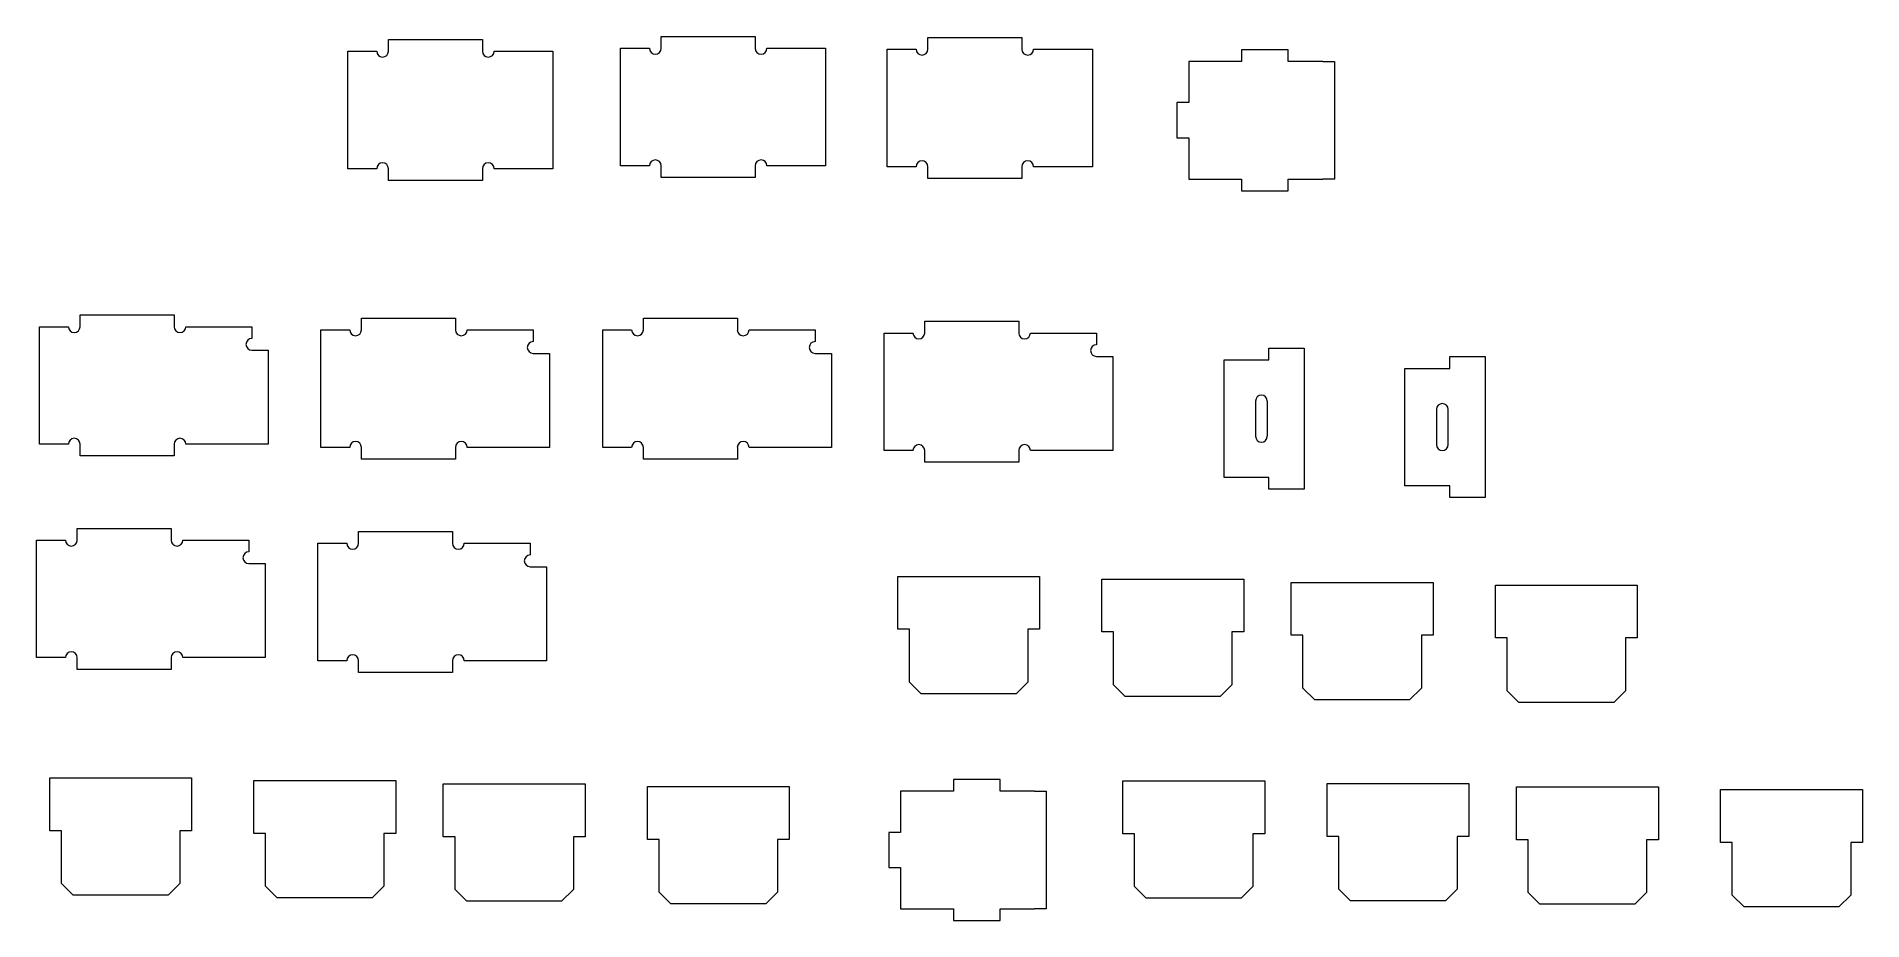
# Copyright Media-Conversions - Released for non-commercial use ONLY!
# Model space of a CAD drawing. Header units: inches. Extents: x 14.4 to 33.8, y 10.1 to 19.5.
import ezdxf

# ---------------------------------------------------------------- set-up
doc = ezdxf.new("R2010")
doc.units = ezdxf.units.IN
doc.header["$MEASUREMENT"] = 0
doc.layers.add('VISIBLE', color=7, linetype='Continuous', lineweight=0)

msp = doc.modelspace()

# ---------------------------------------------------------------- linework, layer by layer
at = {"layer": 'VISIBLE'}
for p, q in [((18.133, 19.511), (19.133, 19.511)), ((18.133, 19.386), (18.133, 19.511)), ((19.133, 19.511), (19.133, 19.386)), ((21.035, 19.542), (22.035, 19.542)), ((21.035, 19.417), (21.035, 19.542)), ((22.035, 19.542), (22.035, 19.417)), ((23.874, 19.532), (24.874, 19.532)), ((23.874, 19.407), (23.874, 19.532)), ((24.874, 19.532), (24.874, 19.407)), ((17.7, 18.136), (17.7, 19.386)), ((17.7, 19.386), (18.008, 19.386)), ((19.258, 19.386), (19.883, 19.386)), ((19.883, 19.386), (19.883, 18.136)), ((20.603, 18.167), (20.603, 19.417)), ((20.603, 19.417), (20.91, 19.417)), ((22.16, 19.417), (22.785, 19.417)), ((22.785, 19.417), (22.785, 18.167)), ((23.441, 18.157), (23.441, 19.407)), ((23.441, 19.407), (23.749, 19.407)), ((24.999, 19.407), (25.624, 19.407)), ((25.624, 19.407), (25.624, 18.157)), ((26.649, 19.276), (26.649, 18.839)), ((27.212, 19.276), (26.649, 19.276)), ((27.212, 19.401), (27.212, 19.276)), ((27.707, 19.401), (27.212, 19.401)), ((27.707, 19.276), (27.707, 19.401)), ((28.075, 19.276), (27.707, 19.276)), ((28.075, 19.276), (28.199, 19.276)), ((28.199, 19.276), (28.199, 18.026)), ((26.649, 18.839), (26.524, 18.839)), ((26.524, 18.839), (26.524, 18.464)), ((26.524, 18.464), (26.649, 18.464)), ((26.649, 18.464), (26.649, 18.026)), ((18.008, 18.136), (17.7, 18.136)), ((18.133, 18.011), (18.133, 18.136)), ((19.133, 18.136), (19.133, 18.011)), ((19.883, 18.136), (19.258, 18.136)), ((20.91, 18.167), (20.603, 18.167)), ((21.035, 18.042), (21.035, 18.167)), ((22.035, 18.167), (22.035, 18.042)), ((22.785, 18.167), (22.16, 18.167)), ((23.749, 18.157), (23.441, 18.157)), ((23.874, 18.032), (23.874, 18.157)), ((24.874, 18.157), (24.874, 18.032)), ((25.624, 18.157), (24.999, 18.157)), ((19.133, 18.011), (18.133, 18.011)), ((22.035, 18.042), (21.035, 18.042)), ((24.874, 18.032), (23.874, 18.032)), ((26.649, 18.026), (27.212, 18.026)), ((27.212, 18.026), (27.212, 17.901)), ((27.212, 17.901), (27.707, 17.901)), ((27.707, 18.026), (28.075, 18.026)), ((27.707, 17.901), (27.707, 18.026)), ((28.199, 18.026), (28.075, 18.026)), ((14.852, 16.58), (15.852, 16.58)), ((14.852, 16.455), (14.852, 16.58)), ((15.852, 16.58), (15.852, 16.455)), ((17.846, 16.546), (18.846, 16.546)), ((17.846, 16.421), (17.846, 16.546)), ((18.846, 16.546), (18.846, 16.421)), ((20.846, 16.546), (21.846, 16.546)), ((20.846, 16.421), (20.846, 16.546)), ((21.846, 16.546), (21.846, 16.421)), ((14.419, 15.205), (14.419, 16.455)), ((14.419, 16.455), (14.727, 16.455)), ((15.977, 16.455), (16.679, 16.455)), ((16.679, 16.455), (16.679, 16.33)), ((17.413, 15.171), (17.413, 16.421)), ((17.413, 16.421), (17.721, 16.421)), ((18.971, 16.421), (19.673, 16.421)), ((19.673, 16.421), (19.673, 16.297)), ((20.413, 15.171), (20.413, 16.421)), ((20.413, 16.421), (20.721, 16.421)), ((21.971, 16.421), (22.673, 16.421)), ((22.673, 16.421), (22.673, 16.297)), ((23.407, 15.138), (23.407, 16.388)), ((23.407, 16.388), (23.715, 16.388)), ((23.84, 16.513), (24.84, 16.513)), ((23.84, 16.388), (23.84, 16.513)), ((24.84, 16.513), (24.84, 16.388)), ((24.965, 16.388), (25.667, 16.388)), ((25.667, 16.388), (25.667, 16.263)), ((16.679, 16.205), (16.852, 16.205)), ((16.679, 16.205), (16.679, 16.205)), ((16.852, 16.205), (16.852, 15.205)), ((19.673, 16.172), (19.673, 16.171)), ((19.673, 16.171), (19.846, 16.171)), ((19.846, 16.171), (19.846, 15.171)), ((22.673, 16.172), (22.673, 16.171)), ((22.673, 16.171), (22.846, 16.171)), ((22.846, 16.171), (22.846, 15.171)), ((25.667, 16.138), (25.84, 16.138)), ((25.667, 16.138), (25.667, 16.138)), ((25.84, 16.138), (25.84, 15.138)), ((27.503, 16.101), (27.503, 16.226)), ((27.503, 16.226), (27.878, 16.226)), ((27.878, 16.226), (27.878, 14.726)), ((29.428, 16.012), (29.428, 16.137)), ((29.428, 16.137), (29.803, 16.137)), ((29.803, 16.137), (29.803, 14.637)), ((27.026, 16.101), (27.503, 16.101)), ((27.026, 14.851), (27.026, 16.101)), ((28.95, 16.012), (29.428, 16.012)), ((28.95, 14.762), (28.95, 16.012)), ((27.361, 15.664), (27.361, 15.289)), ((27.486, 15.289), (27.486, 15.664)), ((29.285, 15.575), (29.285, 15.2)), ((29.41, 15.2), (29.41, 15.575)), ((14.727, 15.205), (14.419, 15.205)), ((14.852, 15.08), (14.852, 15.205)), ((15.852, 15.205), (15.852, 15.08)), ((16.852, 15.205), (15.977, 15.205)), ((17.721, 15.171), (17.413, 15.171)), ((17.846, 15.046), (17.846, 15.171)), ((18.846, 15.171), (18.846, 15.046)), ((19.846, 15.171), (18.971, 15.171)), ((20.721, 15.171), (20.413, 15.171)), ((20.846, 15.046), (20.846, 15.171)), ((21.846, 15.171), (21.846, 15.046)), ((22.846, 15.171), (21.971, 15.171)), ((15.852, 15.08), (14.852, 15.08)), ((18.846, 15.046), (17.846, 15.046)), ((21.846, 15.046), (20.846, 15.046)), ((23.715, 15.138), (23.407, 15.138)), ((23.84, 15.013), (23.84, 15.138)), ((24.84, 15.013), (23.84, 15.013)), ((24.84, 15.138), (24.84, 15.013)), ((25.84, 15.138), (24.965, 15.138)), ((27.503, 14.851), (27.026, 14.851)), ((27.503, 14.726), (27.503, 14.851)), ((27.878, 14.726), (27.503, 14.726)), ((29.428, 14.762), (28.95, 14.762)), ((29.428, 14.637), (29.428, 14.762)), ((29.803, 14.637), (29.428, 14.637)), ((14.82, 14.309), (15.82, 14.309)), ((14.82, 14.184), (14.82, 14.309)), ((15.82, 14.309), (15.82, 14.184)), ((17.814, 14.276), (18.814, 14.276)), ((17.814, 14.151), (17.814, 14.276)), ((18.814, 14.276), (18.814, 14.151)), ((14.388, 12.934), (14.388, 14.184)), ((14.388, 14.184), (14.695, 14.184)), ((15.945, 14.184), (16.647, 14.184)), ((16.647, 14.184), (16.647, 14.059)), ((17.382, 12.901), (17.382, 14.151)), ((17.382, 14.151), (17.689, 14.151)), ((18.939, 14.151), (19.641, 14.151)), ((19.641, 14.151), (19.641, 14.026)), ((16.647, 13.934), (16.82, 13.934)), ((16.647, 13.934), (16.647, 13.934)), ((16.82, 13.934), (16.82, 12.934)), ((19.641, 13.901), (19.814, 13.901)), ((19.641, 13.901), (19.641, 13.901)), ((19.814, 13.901), (19.814, 12.901)), ((23.552, 13.798), (25.062, 13.798)), ((23.552, 13.236), (23.552, 13.798)), ((25.062, 13.798), (25.062, 13.236)), ((25.724, 13.769), (27.234, 13.769)), ((25.724, 13.207), (25.724, 13.769)), ((27.234, 13.769), (27.234, 13.207)), ((27.74, 13.734), (29.25, 13.734)), ((27.74, 13.172), (27.74, 13.734)), ((29.25, 13.734), (29.25, 13.172)), ((29.913, 13.706), (31.423, 13.706)), ((29.913, 13.143), (29.913, 13.706)), ((31.423, 13.706), (31.423, 13.143)), ((23.677, 13.236), (23.552, 13.236)), ((23.677, 12.673), (23.677, 13.236)), ((24.937, 13.236), (24.937, 12.673)), ((25.062, 13.236), (24.937, 13.236)), ((25.849, 13.207), (25.724, 13.207)), ((25.849, 12.644), (25.849, 13.207)), ((27.109, 13.207), (27.109, 12.644)), ((27.234, 13.207), (27.109, 13.207)), ((27.865, 13.172), (27.74, 13.172)), ((27.865, 12.609), (27.865, 13.172)), ((29.125, 13.172), (29.125, 12.609)), ((29.25, 13.172), (29.125, 13.172)), ((30.038, 13.143), (29.913, 13.143)), ((30.038, 12.581), (30.038, 13.143)), ((31.298, 13.143), (31.298, 12.581)), ((31.423, 13.143), (31.298, 13.143)), ((14.695, 12.934), (14.388, 12.934)), ((14.82, 12.809), (14.82, 12.934)), ((15.82, 12.934), (15.82, 12.809)), ((16.82, 12.934), (15.945, 12.934)), ((17.689, 12.901), (17.382, 12.901)), ((17.814, 12.776), (17.814, 12.901)), ((18.814, 12.901), (18.814, 12.776)), ((19.814, 12.901), (18.939, 12.901)), ((15.82, 12.809), (14.82, 12.809)), ((18.814, 12.776), (17.814, 12.776)), ((23.802, 12.548), (23.677, 12.673)), ((24.937, 12.673), (24.812, 12.548)), ((25.974, 12.519), (25.849, 12.644)), ((27.109, 12.644), (26.984, 12.519)), ((24.812, 12.548), (23.802, 12.548)), ((26.984, 12.519), (25.974, 12.519)), ((27.99, 12.484), (27.865, 12.609)), ((29, 12.484), (27.99, 12.484)), ((29.125, 12.609), (29, 12.484)), ((30.163, 12.456), (30.038, 12.581)), ((31.173, 12.456), (30.163, 12.456)), ((31.298, 12.581), (31.173, 12.456)), ((14.528, 11.656), (16.038, 11.656)), ((14.528, 11.093), (14.528, 11.656)), ((16.038, 11.656), (16.038, 11.093)), ((16.7, 11.627), (18.21, 11.627)), ((16.7, 11.064), (16.7, 11.627)), ((18.21, 11.627), (18.21, 11.064)), ((18.716, 11.592), (20.226, 11.592)), ((18.716, 11.029), (18.716, 11.592)), ((20.226, 11.592), (20.226, 11.029)), ((20.888, 11.563), (22.398, 11.563)), ((20.888, 11), (20.888, 11.563)), ((22.398, 11.563), (22.398, 11)), ((23.583, 11.513), (23.583, 11.075)), ((24.146, 11.513), (23.583, 11.513)), ((24.146, 11.638), (24.146, 11.513)), ((24.641, 11.638), (24.146, 11.638)), ((24.641, 11.513), (24.641, 11.638)), ((25.008, 11.513), (24.641, 11.513)), ((25.008, 11.513), (25.133, 11.513)), ((25.133, 11.513), (25.133, 10.263)), ((25.948, 11.624), (27.458, 11.624)), ((25.948, 11.061), (25.948, 11.624)), ((27.458, 11.624), (27.458, 11.061)), ((28.121, 11.595), (29.631, 11.595)), ((28.121, 11.032), (28.121, 11.595)), ((29.631, 11.595), (29.631, 11.032)), ((30.137, 11.56), (31.647, 11.56)), ((30.137, 10.997), (30.137, 11.56)), ((31.647, 11.56), (31.647, 10.997)), ((32.309, 11.531), (33.819, 11.531)), ((32.309, 10.968), (32.309, 11.531)), ((33.819, 11.531), (33.819, 10.968)), ((14.653, 11.093), (14.528, 11.093)), ((14.653, 10.531), (14.653, 11.093)), ((15.913, 11.093), (15.913, 10.531)), ((16.038, 11.093), (15.913, 11.093)), ((16.825, 11.064), (16.7, 11.064)), ((16.825, 10.502), (16.825, 11.064)), ((18.085, 11.064), (18.085, 10.502)), ((18.21, 11.064), (18.085, 11.064)), ((18.841, 11.029), (18.716, 11.029)), ((18.841, 10.467), (18.841, 11.029)), ((20.101, 11.029), (20.101, 10.467)), ((20.226, 11.029), (20.101, 11.029)), ((21.013, 11), (20.888, 11)), ((21.013, 10.438), (21.013, 11)), ((22.273, 11), (22.273, 10.438)), ((22.398, 11), (22.273, 11)), ((23.583, 11.075), (23.458, 11.075)), ((23.458, 11.075), (23.458, 10.7)), ((26.073, 11.061), (25.948, 11.061)), ((26.073, 10.499), (26.073, 11.061)), ((27.333, 11.061), (27.333, 10.499)), ((27.458, 11.061), (27.333, 11.061)), ((28.246, 11.032), (28.121, 11.032)), ((28.246, 10.47), (28.246, 11.032)), ((29.506, 11.032), (29.506, 10.47)), ((29.631, 11.032), (29.506, 11.032)), ((30.262, 10.997), (30.137, 10.997)), ((30.262, 10.435), (30.262, 10.997)), ((31.522, 10.997), (31.522, 10.435)), ((31.647, 10.997), (31.522, 10.997)), ((32.434, 10.968), (32.309, 10.968)), ((32.434, 10.406), (32.434, 10.968)), ((33.694, 10.968), (33.694, 10.406)), ((33.819, 10.968), (33.694, 10.968)), ((23.458, 10.7), (23.583, 10.7)), ((23.583, 10.7), (23.583, 10.263)), ((14.778, 10.406), (14.653, 10.531)), ((15.913, 10.531), (15.788, 10.406)), ((16.95, 10.377), (16.825, 10.502)), ((18.085, 10.502), (17.96, 10.377)), ((26.198, 10.374), (26.073, 10.499)), ((27.333, 10.499), (27.208, 10.374)), ((15.788, 10.406), (14.778, 10.406)), ((17.96, 10.377), (16.95, 10.377)), ((18.966, 10.342), (18.841, 10.467)), ((19.976, 10.342), (18.966, 10.342)), ((20.101, 10.467), (19.976, 10.342)), ((21.138, 10.313), (21.013, 10.438)), ((22.148, 10.313), (21.138, 10.313)), ((22.273, 10.438), (22.148, 10.313)), ((27.208, 10.374), (26.198, 10.374)), ((28.371, 10.345), (28.246, 10.47)), ((29.381, 10.345), (28.371, 10.345)), ((29.506, 10.47), (29.381, 10.345)), ((30.387, 10.31), (30.262, 10.435)), ((31.397, 10.31), (30.387, 10.31)), ((31.522, 10.435), (31.397, 10.31)), ((32.559, 10.281), (32.434, 10.406)), ((33.694, 10.406), (33.569, 10.281)), ((23.583, 10.263), (24.146, 10.263)), ((24.146, 10.263), (24.146, 10.138)), ((24.146, 10.138), (24.641, 10.138)), ((24.641, 10.263), (25.008, 10.263)), ((24.641, 10.138), (24.641, 10.263)), ((25.133, 10.263), (25.008, 10.263)), ((33.569, 10.281), (32.559, 10.281))]:
    msp.add_line(p, q, dxfattribs=at)
for centre, start, end in [((18.07, 19.386), 180, 0), ((19.195, 19.386), 180, 0), ((20.973, 19.417), 180, 0), ((22.098, 19.417), 180, 0), ((23.811, 19.407), 180, 0), ((24.936, 19.407), 180, 0), ((18.07, 18.136), 0, 180), ((19.195, 18.136), 0, 180), ((20.973, 18.167), 0, 180), ((22.098, 18.167), 0, 180), ((23.811, 18.157), 0, 180), ((24.936, 18.157), 0, 180), ((14.789, 16.455), 180, 0), ((15.914, 16.455), 180, 0), ((16.679, 16.267), 90, 270), ((17.783, 16.421), 180, 0), ((18.908, 16.421), 180, 0), ((20.783, 16.421), 180, 0), ((21.908, 16.421), 180, 0), ((23.777, 16.388), 180, 0), ((24.902, 16.388), 180, 0), ((19.673, 16.234), 90, 270), ((22.673, 16.234), 90, 270), ((25.667, 16.201), 90, 270), ((27.423, 15.664), 0, 180), ((29.348, 15.575), 0, 180), ((14.789, 15.205), 0, 180), ((15.914, 15.205), 0, 180), ((17.783, 15.171), 0, 180), ((18.908, 15.171), 0, 180), ((20.783, 15.171), 0, 180), ((21.908, 15.171), 0, 180), ((23.777, 15.138), 0, 180), ((24.902, 15.138), 0, 180), ((27.423, 15.289), 180, 0), ((29.348, 15.2), 180, 0), ((14.758, 14.184), 180, 0), ((15.883, 14.184), 180, 0), ((16.647, 13.997), 90, 270), ((17.752, 14.151), 180, 0), ((18.877, 14.151), 180, 0), ((19.641, 13.964), 90, 270), ((14.758, 12.934), 0, 180), ((15.883, 12.934), 0, 180), ((17.752, 12.901), 0, 180), ((18.877, 12.901), 0, 180)]:
    msp.add_arc(centre, 0.0625, start, end, dxfattribs=at)

doc.saveas('drawing.dxf')
